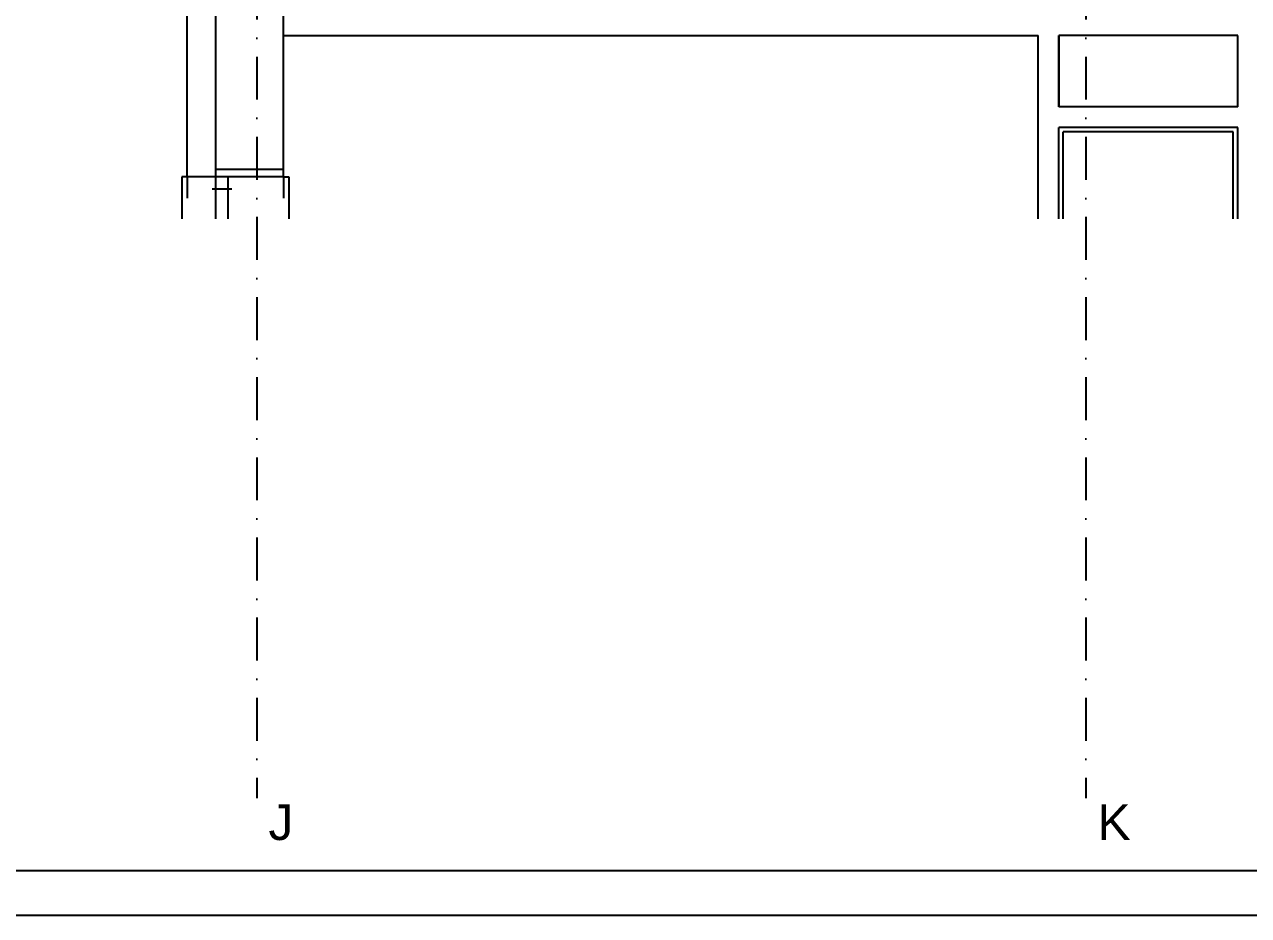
# Model space of a CAD drawing. Extents: x 4511820 to 5180432, y -1526536 to -944957.
# Drawn here: x 5141533 to 5148378, y -1317557 to -1312574 of the extents above; entities that cross this region are included whole.
import ezdxf

# ---------------------------------------------------------------- set-up
doc = ezdxf.new("R2010")
doc.units = 0
doc.header["$MEASUREMENT"] = 0
doc.linetypes.add('ACAD_ISO03W100', pattern=[30, 12, -18])
doc.linetypes.add('BODKOCIARKOVANA_3', pattern=[5.6, 3, -1.3, 0, -1.3])
for name, color, linetype in [('MÚRY', 1, 'CONTINUOUS'), ('OKNÁ', 143, 'CONTINUOUS'), ('osi', 253, 'CONTINUOUS'), ('TENKÁ', 7, 'CONTINUOUS')]:
    doc.layers.add(name, color=color, linetype=linetype)
doc.styles.add('styl1', font='arial.ttf')

msp = doc.modelspace()

# ---------------------------------------------------------------- linework, layer by layer
at = {"layer": 'MÚRY'}
for p, q in [((5142442.5, -1313425.191), (5142442.5, -1311885.191)), ((5142982.5, -1312635.191), (5147202.5, -1312635.191)), ((5142982.5, -1313425.191), (5142982.5, -1312635.191)), ((5147317.5, -1312635.191), (5147317.5, -1313035.191)), ((5142982.5, -1313425.191), (5142442.5, -1313425.191))]:
    msp.add_line(p, q, dxfattribs=at)
at = {"layer": 'MÚRY', "ltscale": 0.25}
for p, q in [((5147202.5, -1313661.191), (5147202.5, -1312635.191)), ((5148317.5, -1312635.191), (5147317.5, -1312635.191)), ((5147317.5, -1313035.191), (5147317.5, -1312635.191)), ((5148317.5, -1313035.191), (5148317.5, -1312635.191)), ((5148317.5, -1313035.191), (5147317.5, -1313035.191)), ((5147317.5, -1313661.191), (5147317.5, -1313150.191)), ((5147317.5, -1313661.191), (5147317.5, -1313150.191)), ((5148317.5, -1313150.191), (5147317.5, -1313150.191)), ((5148317.5, -1313661.191), (5148317.5, -1313150.191))]:
    msp.add_line(p, q, dxfattribs=at)
at = {"layer": 'OKNÁ', "ltscale": 0.25}
for p, q in [((5142602.5, -1313661.191), (5142602.5, -1313425.191)), ((5142672.5, -1313661.191), (5142672.5, -1313425.191)), ((5142692.5, -1313495.191), (5142582.5, -1313495.191)), ((5142692.5, -1313495.191), (5142582.5, -1313495.191))]:
    msp.add_line(p, q, dxfattribs=at)
at = {"layer": 'osi', "linetype": 'BODKOCIARKOVANA_3', "ltscale": 80}
for p, q in [((5142832.5, -1284972.097), (5142832.5, -1316900)), ((5147467.5, -1284972.097), (5147467.5, -1316900))]:
    msp.add_line(p, q, dxfattribs=at)
at = {"layer": 'TENKÁ'}
for p, q in [((5142602.5, -1313425.191), (5142602.5, -1312385.191)), ((5142982.5, -1312635.191), (5142982.5, -1312385.191)), ((5142982.5, -1313385.191), (5142602.5, -1313385.191))]:
    msp.add_line(p, q, dxfattribs=at)
at = {"layer": 'TENKÁ', "ltscale": 0.25}
for p, q in [((5147342.5, -1313661.191), (5147342.5, -1313175.191)), ((5148292.5, -1313175.191), (5147342.5, -1313175.191)), ((5147342.5, -1313661.191), (5147342.5, -1313175.191)), ((5148292.5, -1313661.191), (5148292.5, -1313175.191)), ((5142412.5, -1313425.191), (5142412.5, -1313661.191)), ((5142442.5, -1313425.191), (5142412.5, -1313425.191)), ((5142982.5, -1313425.191), (5143012.5, -1313425.191)), ((5143012.5, -1313425.191), (5143012.5, -1313661.191))]:
    msp.add_line(p, q, dxfattribs=at)
at = {"layer": 'TENKÁ', "linetype": 'ACAD_ISO03W100', "ltscale": 10}
for p, q in [((5142442.5, -1313425.191), (5142442.5, -1313661.191)), ((5142982.5, -1313425.191), (5142982.5, -1313661.191))]:
    msp.add_line(p, q, dxfattribs=at)
at = {"layer": 'TENKÁ', "color": 7}
for p, q in [((5180182, -1317306.784), (5091391, -1317306.784)), ((5180432, -1317556.784), (5091141, -1317556.784))]:
    msp.add_line(p, q, dxfattribs=at)

# ---------------------------------------------------------------- texts
at = {"layer": 'TENKÁ', "ltscale": 0.25, "style": 'styl1'}
for s, p in [('J', (5142898.054, -1317134.5)), ('K', (5147533.054, -1317134.5))]:
    msp.add_text(s, height=200, dxfattribs=at).set_placement(p)

doc.saveas('drawing.dxf')
